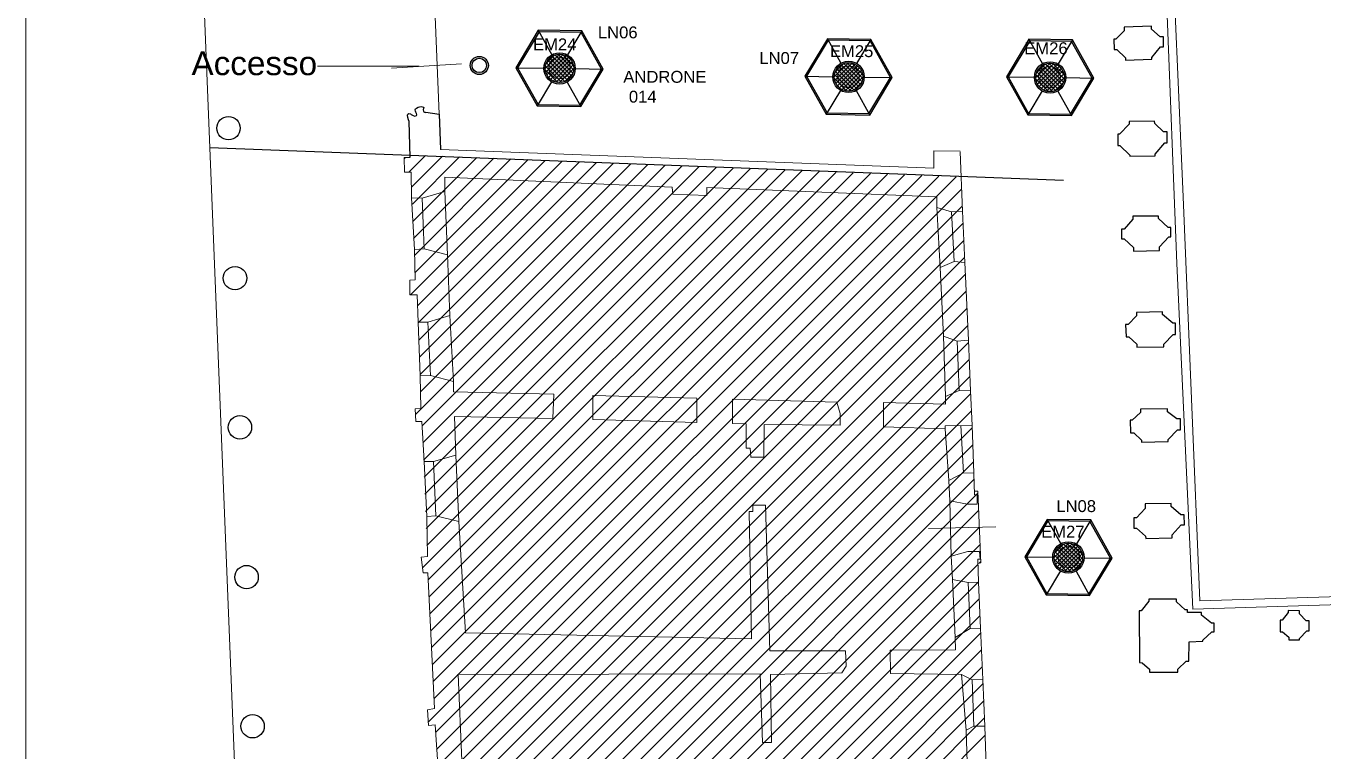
# Model space of a CAD drawing. Header units: millimetres. Extents: x 13761 to 25601, y 1427 to 9827.
# Drawn here: x 13761 to 17031, y 3708 to 5538 of the extents above; entities that cross this region are included whole.
import ezdxf
from ezdxf.enums import TextEntityAlignment as Align

# ---------------------------------------------------------------- set-up
doc = ezdxf.new("R2010")
doc.units = ezdxf.units.MM
doc.layers.add('CODICE EMERGENZE', color=190, linetype='Continuous')
doc.layers.add('CODICE LAMDADINE', color=150, linetype='Continuous')
for name, color, linetype, lineweight in [('lampade di emergenza S.E.', 3, 'Continuous', 18), ('LAMPADINE', 30, 'Continuous', 30), ('muri', 7, 'Continuous', 9), ('N. VANI', 66, 'Continuous', 9)]:
    doc.layers.add(name, color=color, linetype=linetype, lineweight=lineweight)
doc.styles.add('ducale_200', font='ARIAL.TTF', dxfattribs={"height": 1})
doc.styles.get("Standard").update_dxf_attribs({"font": 'ARIAL.TTF'})

msp = doc.modelspace()

# ---------------------------------------------------------------- hatches: boundary and pattern name
at = {"layer": 'lampade di emergenza S.E.'}
for points in [[(15078.6, 5432.1, 1), (15133.6, 5432.1, 1)], [(15806.7, 5409.6, 1), (15861.6, 5409.6, 1)], [(16313.6, 5408.6, 1), (16368.5, 5408.6, 1)], [(16362.2, 4198.1, 1), (16417.1, 4198.1, 1)]]:
    msp.add_hatch(color=6, dxfattribs=at).paths.add_polyline_path(points)
at = {"layer": 'LAMPADINE'}
h = msp.add_hatch(color=14, dxfattribs=at)
h.paths.add_polyline_path([(15157.4, 5338.2), (15211.7, 5429), (15160.2, 5521.4), (15054.4, 5523.1), (15000.1, 5432.2), (15051.6, 5339.8)], flags=16)
h.paths.add_polyline_path([(15159.4, 5334.5), (15215.8, 5428.9), (15162.3, 5525), (15052.3, 5526.7), (14995.9, 5432.3), (15049.4, 5336.2)])
h = msp.add_hatch(color=14, dxfattribs=at)
h.paths.add_polyline_path([(15886.1, 5316.7), (15940.4, 5407.5), (15888.9, 5499.9), (15783.1, 5501.5), (15728.8, 5410.7), (15780.3, 5318.3)], flags=16)
h.paths.add_polyline_path([(15888.1, 5313), (15944.6, 5407.4), (15891, 5503.5), (15781.1, 5505.2), (15724.6, 5410.8), (15778.2, 5314.7)])
h = msp.add_hatch(color=14, dxfattribs=at)
h.paths.add_polyline_path([(16394.2, 5315.4), (16448.5, 5406.2), (16397, 5498.7), (16291.2, 5500.3), (16236.9, 5409.4), (16288.4, 5317)], flags=16)
h.paths.add_polyline_path([(16396.3, 5311.8), (16452.7, 5406.2), (16399.2, 5502.2), (16289.2, 5503.9), (16232.7, 5409.5), (16286.3, 5313.4)])
at = {"layer": 'LAMPADINE', "linetype": 'Continuous'}
h = msp.add_hatch(color=256, dxfattribs=at)
h.paths.add_polyline_path([(15145.4, 5430.6, 1), (15066.3, 5430.6, 1)])
h.paths.add_polyline_path([(15141.7, 5430.6, -1), (15070, 5430.6, -1)], flags=16)
at = {"layer": 'LAMPADINE'}
h = msp.add_hatch(color=256, dxfattribs=at)
edge = h.paths.add_edge_path(flags=16)
edge.add_arc((14903.5, 5438), 18.2, 0, 360)
edge = h.paths.add_edge_path()
edge.add_arc((14903.5, 5438), 22.9, 0, 360)
at = {"layer": 'LAMPADINE', "linetype": 'Continuous'}
h = msp.add_hatch(color=256, dxfattribs=at)
h.paths.add_polyline_path([(15874.2, 5409.1, 1), (15795, 5409.1, 1)])
h.paths.add_polyline_path([(15870.5, 5409.1, -1), (15798.7, 5409.1, -1)], flags=16)
h = msp.add_hatch(color=256, dxfattribs=at)
h.paths.add_polyline_path([(16382.3, 5407.8, 1), (16303.1, 5407.8, 1)])
h.paths.add_polyline_path([(16378.6, 5407.8, -1), (16306.9, 5407.8, -1)], flags=16)
at = {"layer": 'LAMPADINE'}
h = msp.add_hatch(color=14, dxfattribs=at)
h.paths.add_polyline_path([(16440.3, 4104.5), (16494.6, 4195.3), (16443.1, 4287.8), (16337.3, 4289.4), (16283, 4198.6), (16334.5, 4106.1)], flags=16)
h.paths.add_polyline_path([(16442.4, 4100.9), (16498.8, 4195.3), (16445.3, 4291.4), (16335.3, 4293), (16278.9, 4198.6), (16332.4, 4102.6)])
at = {"layer": 'LAMPADINE', "linetype": 'Continuous'}
h = msp.add_hatch(color=256, dxfattribs=at)
h.paths.add_polyline_path([(16428.4, 4197, 1), (16349.2, 4197, 1)])
h.paths.add_polyline_path([(16424.7, 4197, -1), (16353, 4197, -1)], flags=16)

# ---------------------------------------------------------------- linework, layer by layer
at = {"layer": 'lampade di emergenza S.E.', "color": 6}
for centre in [(15106.1, 5432.1), (15834.1, 5409.6), (16341.1, 5408.6), (16389.6, 4198.1)]:
    msp.add_circle(centre, 27.5, dxfattribs=at)
at = {"layer": 'LAMPADINE', "color": 14}
for p, q in [((15052.3, 5526.7), (14995.9, 5432.3)), ((15054.4, 5523.1), (15000.1, 5432.2)), ((15052.3, 5526.7), (15086.6, 5465.2)), ((15162.3, 5525), (15052.3, 5526.7)), ((15160.2, 5521.4), (15054.4, 5523.1)), ((15162.3, 5525), (15126.2, 5464.6)), ((15211.7, 5429), (15160.2, 5521.4)), ((15215.8, 5428.9), (15162.3, 5525)), ((15781.1, 5505.2), (15724.6, 5410.8)), ((15783.1, 5501.5), (15728.8, 5410.7)), ((15781.1, 5505.2), (15815.3, 5443.7)), ((15891, 5503.5), (15781.1, 5505.2)), ((15888.9, 5499.9), (15783.1, 5501.5)), ((15891, 5503.5), (15854.9, 5443.1)), ((15940.4, 5407.5), (15888.9, 5499.9)), ((15944.6, 5407.4), (15891, 5503.5)), ((16289.2, 5503.9), (16232.7, 5409.5)), ((16291.2, 5500.3), (16236.9, 5409.4)), ((16289.2, 5503.9), (16323.5, 5442.4)), ((16399.2, 5502.2), (16289.2, 5503.9)), ((16397, 5498.7), (16291.2, 5500.3)), ((16399.2, 5502.2), (16363, 5441.8)), ((16448.5, 5406.2), (16397, 5498.7)), ((16452.7, 5406.2), (16399.2, 5502.2)), ((14995.9, 5432.3), (15066.3, 5431.2)), ((14995.9, 5432.3), (15049.4, 5336.2)), ((15000.1, 5432.2), (15051.6, 5339.8)), ((15145.4, 5430), (15215.8, 5428.9)), ((15157.4, 5338.2), (15211.7, 5429)), ((15159.4, 5334.5), (15215.8, 5428.9)), ((15085.5, 5396.7), (15049.4, 5336.2)), ((15125.1, 5396), (15159.4, 5334.5)), ((15724.6, 5410.8), (15795, 5409.7)), ((15724.6, 5410.8), (15778.2, 5314.7)), ((15728.8, 5410.7), (15780.3, 5318.3)), ((15874.2, 5408.5), (15944.6, 5407.4)), ((15886.1, 5316.7), (15940.4, 5407.5)), ((15888.1, 5313), (15944.6, 5407.4)), ((16232.7, 5409.5), (16303.1, 5408.4)), ((16232.7, 5409.5), (16286.3, 5313.4)), ((16236.9, 5409.4), (16288.4, 5317)), ((16382.3, 5407.2), (16452.7, 5406.2)), ((16394.2, 5315.4), (16448.5, 5406.2)), ((16396.3, 5311.8), (16452.7, 5406.2)), ((15814.3, 5375.1), (15778.2, 5314.7)), ((15853.9, 5374.5), (15888.1, 5313)), ((16322.4, 5373.9), (16286.3, 5313.4)), ((16362, 5373.3), (16396.3, 5311.8)), ((15049.4, 5336.2), (15159.4, 5334.5)), ((15051.6, 5339.8), (15157.4, 5338.2)), ((15778.2, 5314.7), (15888.1, 5313)), ((15780.3, 5318.3), (15886.1, 5316.7)), ((16286.3, 5313.4), (16396.3, 5311.8)), ((16288.4, 5317), (16394.2, 5315.4)), ((16335.3, 4293), (16278.9, 4198.6)), ((16337.3, 4289.4), (16283, 4198.6)), ((16335.3, 4293), (16369.6, 4231.5)), ((16445.3, 4291.4), (16335.3, 4293)), ((16443.1, 4287.8), (16337.3, 4289.4)), ((16445.3, 4291.4), (16409.1, 4230.9)), ((16494.6, 4195.3), (16443.1, 4287.8)), ((16498.8, 4195.3), (16445.3, 4291.4)), ((16278.9, 4198.6), (16349.2, 4197.6)), ((16278.9, 4198.6), (16332.4, 4102.6)), ((16283, 4198.6), (16334.5, 4106.1)), ((16428.4, 4196.3), (16498.8, 4195.3)), ((16440.3, 4104.5), (16494.6, 4195.3)), ((16442.4, 4100.9), (16498.8, 4195.3)), ((16368.5, 4163), (16332.4, 4102.6)), ((16408.1, 4162.4), (16442.4, 4100.9)), ((16332.4, 4102.6), (16442.4, 4100.9)), ((16334.5, 4106.1), (16440.3, 4104.5))]:
    msp.add_line(p, q, dxfattribs=at)
at = {"layer": 'LAMPADINE', "linetype": 'Continuous'}
for p, q in [((15070, 5430.4), (15106.1, 5466.5)), ((15071.2, 5421.4), (15115.1, 5465.3)), ((15072.1, 5442.8), (15093.6, 5464.3)), ((15074.1, 5414), (15122.5, 5462.4)), ((15139.6, 5418.6), (15093.8, 5464.4)), ((15141.5, 5427), (15102.2, 5466.3)), ((15141, 5437.8), (15113, 5465.8)), ((15111.7, 5395.2), (15070.5, 5436.4)), ((15119.6, 5397.5), (15072.7, 5444.4)), ((15126.3, 5401.1), (15076.4, 5451)), ((15078.2, 5407.8), (15128.7, 5458.3)), ((15131.8, 5405.9), (15081.1, 5456.6)), ((15083.3, 5402.7), (15133.8, 5453.1)), ((15136.3, 5411.7), (15086.9, 5461.1)), ((15089.6, 5398.7), (15137.8, 5446.9)), ((15097, 5395.9), (15140.6, 5439.4)), ((15106.2, 5394.8), (15141.7, 5430.3)), ((15798.7, 5408.9), (15834.8, 5445)), ((15799.9, 5399.8), (15843.8, 5443.8)), ((15800.9, 5421.3), (15822.4, 5442.8)), ((15802.8, 5392.5), (15851.2, 5440.9)), ((15855, 5379.6), (15805.1, 5429.5)), ((15806.9, 5386.3), (15857.4, 5436.8)), ((15860.6, 5384.4), (15809.9, 5435.1)), ((15812.1, 5381.2), (15862.5, 5431.6)), ((15865, 5390.1), (15815.6, 5439.5)), ((15868.4, 5397.1), (15822.6, 5442.9)), ((15870.3, 5405.4), (15830.9, 5444.8)), ((15869.7, 5416.2), (15841.7, 5444.2)), ((16306.9, 5407.6), (16342.9, 5443.7)), ((16308.1, 5398.6), (16352, 5442.5)), ((16309, 5420), (16330.5, 5441.6)), ((16311, 5391.2), (16359.4, 5439.6)), ((16315, 5385), (16365.5, 5435.5)), ((16368.7, 5383.1), (16318, 5433.8)), ((16320.2, 5379.9), (16370.6, 5430.3)), ((16373.2, 5388.9), (16323.8, 5438.3)), ((16376.5, 5395.8), (16330.7, 5441.6)), ((16378.4, 5404.2), (16339.1, 5443.5)), ((16377.9, 5415), (16349.9, 5443)), ((15101.6, 5395), (15070.2, 5426.4)), ((15084.6, 5401.7), (15076.9, 5409.4)), ((15119, 5397.2), (15139.2, 5417.5)), ((15830.3, 5373.5), (15799, 5404.8)), ((15840.4, 5373.7), (15799.2, 5414.9)), ((15848.4, 5376), (15801.5, 5422.9)), ((15818.3, 5377.1), (15866.6, 5425.4)), ((15825.8, 5374.3), (15869.4, 5417.9)), ((15834.9, 5373.2), (15870.5, 5408.7)), ((15847.7, 5375.7), (15868, 5396)), ((16338.5, 5372.2), (16307.1, 5403.6)), ((16348.5, 5372.4), (16307.3, 5413.6)), ((16356.5, 5374.7), (16309.6, 5421.6)), ((16363.1, 5378.4), (16313.2, 5428.3)), ((16326.4, 5375.9), (16374.7, 5424.1)), ((16333.9, 5373.1), (16377.5, 5416.7)), ((16343.1, 5372), (16378.6, 5407.5)), ((15813.4, 5380.2), (15805.7, 5387.9)), ((16321.5, 5378.9), (16313.8, 5386.6)), ((16355.8, 5374.4), (16376.1, 5394.7)), ((16353, 4196.8), (16389, 4232.8)), ((16354.2, 4187.7), (16398.1, 4231.6)), ((16355.1, 4209.2), (16376.6, 4230.7)), ((16357.1, 4180.3), (16405.5, 4228.7)), ((16361.2, 4174.1), (16411.6, 4224.6)), ((16414.8, 4172.2), (16364.1, 4222.9)), ((16366.3, 4169), (16416.7, 4219.5)), ((16419.3, 4178), (16369.9, 4227.4)), ((16422.6, 4184.9), (16376.8, 4230.7)), ((16424.5, 4193.3), (16385.2, 4232.6)), ((16424, 4204.1), (16396, 4232.1)), ((16384.6, 4161.3), (16353.2, 4192.7)), ((16394.6, 4161.6), (16353.4, 4202.7)), ((16402.6, 4163.8), (16355.7, 4210.7)), ((16409.2, 4167.5), (16359.3, 4217.4)), ((16372.5, 4165), (16420.8, 4213.2)), ((16380, 4162.2), (16423.6, 4205.8)), ((16389.2, 4161.1), (16424.7, 4196.6)), ((16367.6, 4168), (16359.9, 4175.7)), ((16401.9, 4163.6), (16422.2, 4183.9))]:
    msp.add_line(p, q, dxfattribs=at)
for centre, radius in [((15105.9, 5430.6), 39.6), ((15105.9, 5430.6), 35.9), ((15834.6, 5409.1), 39.6), ((15834.6, 5409.1), 35.9), ((16342.7, 5407.8), 39.6), ((16342.7, 5407.8), 35.9), ((16388.8, 4197), 39.6), ((16388.8, 4197), 35.9)]:
    msp.add_circle(centre, radius, dxfattribs=at)
at = {"layer": 'LAMPADINE'}
for radius in [22.9, 18.2]:
    msp.add_circle((14903.5, 5438), radius, dxfattribs=at)
at = {"layer": 'muri', "linetype": 'Continuous', "ltscale": 0.1}
msp.add_line((13760.6, 1426.7), (13760.6, 9826.7), dxfattribs=at)
at = {"layer": 'muri', "color": 252}
for p, q in [((16662.5, 4938.8), (16573.6, 7176.5)), ((14341.8, 2306.5), (14176.8, 6413.2)), ((16656.4, 5615.3), (16677.8, 5106.2)), ((14792.5, 5561.3), (14802.7, 5315.2)), ((14495.7, 5436), (14627.2, 5436)), ((14627.2, 5436), (14751.6, 5436)), ((14858.9, 5441.8), (14682.4, 5431.4)), ((14714.1, 5202.3), (14717.8, 5205.9)), ((14725.8, 5169), (14767.6, 5210.8)), ((14733.3, 5131.6), (14810.8, 5209.1)), ((14734.9, 5088.3), (14853.9, 5207.3)), ((14736.5, 5045), (14897.1, 5205.6)), ((14738.1, 5001.8), (14940.2, 5203.9)), ((14739.8, 4958.5), (14983.4, 5202.1)), ((14741.4, 4915.2), (15026.6, 5200.4)), ((14730.5, 4859.4), (15069.7, 5198.6)), ((14742.8, 4557.4), (15371.8, 5186.4)), ((14747.7, 4831.7), (15112.9, 5196.9)), ((14749.3, 4788.4), (15156, 5195.1)), ((14750.9, 4745.1), (15199.2, 5193.4)), ((14752.5, 4701.8), (15242.3, 5191.7)), ((14754.1, 4658.5), (15285.5, 5189.9)), ((14755, 4614.5), (15328.7, 5188.2)), ((14759.3, 4529), (15415, 5184.7)), ((14760.4, 4170.9), (15760.2, 5170.7)), ((14761, 4485.8), (15458.1, 5182.9)), ((14762.8, 4442.7), (15501.3, 5181.2)), ((14764.5, 4399.5), (15544.4, 5179.4)), ((14766.3, 4356.4), (15587.6, 5177.7)), ((14768, 4313.2), (15630.8, 5176)), ((14769.8, 4270), (15673.9, 5174.2)), ((14771.5, 4226.9), (15717.1, 5172.5)), ((14775, 4140.6), (15803.4, 5169)), ((14777.1, 4097.8), (15846.5, 5167.2)), ((14779.2, 4055), (15889.7, 5165.5)), ((14781.3, 4012.2), (15932.9, 5163.7)), ((14783.4, 3969.4), (15976, 5162)), ((14785.5, 3926.6), (16019.2, 5160.3)), ((14787.6, 3883.8), (16062.3, 5158.5)), ((14789.7, 3841), (16105.5, 5156.8)), ((14775, 3781.4), (16119.5, 5125.9)), ((16677.8, 5106.2), (16720.6, 4087.8)), ((14793.5, 3755), (16121.3, 5082.8)), ((14795.8, 3712.4), (16123.2, 5039.8)), ((14798.1, 3669.8), (16125, 4996.7)), ((14800.4, 3627.1), (16126.9, 4953.7)), ((16702.3, 4066.5), (16662.5, 4938.8)), ((14802.7, 3584.5), (16128.7, 4910.6)), ((14804.9, 3541.9), (16130.6, 4867.6)), ((14807.2, 3499.3), (16132.4, 4824.5)), ((14809.5, 3456.7), (16134.3, 4781.5)), ((14794.9, 3397.2), (16136.1, 4738.4)), ((14814.6, 3372), (16138, 4695.4)), ((14816.3, 3328.7), (16139.9, 4652.3)), ((14817.9, 3285.4), (16141.7, 4609.3)), ((14819.5, 3242.2), (16143.6, 4566.2)), ((14821.1, 3198.9), (16145.4, 4523.2)), ((14822.8, 3155.6), (16147.3, 4480.1)), ((14824.4, 3112.3), (16149.1, 4437.1)), ((14826, 3069.1), (16151, 4394)), ((14813.3, 3011.5), (16160.9, 4359)), ((14830.3, 2983.6), (16162.7, 4315.9)), ((14832.1, 2940.4), (16164.5, 4272.9)), ((14826.9, 2890.4), (16166.3, 4229.8)), ((16720.6, 4087.8), (19939.7, 4187.1)), ((14830.2, 2848.7), (16160.7, 4179.3)), ((14833.5, 2807.1), (16162.1, 4135.8)), ((19392.8, 4150.5), (16702.3, 4066.5)), ((14836.7, 2765.5), (16164, 4092.8)), ((14844, 2727.8), (16165.9, 4049.8)), ((14845.3, 2684.2), (16167.9, 4006.8)), ((14831.7, 2625.7), (16169.8, 3963.8)), ((14847.4, 2596.6), (16171.7, 3920.8)), ((14849.6, 2553.8), (16173.5, 3877.8)), ((14851.7, 2511.1), (16175.1, 3834.5)), ((14853.9, 2468.3), (16176.8, 3791.2)), ((14856.1, 2425.6), (16178.4, 3747.9))]:
    msp.add_line(p, q, dxfattribs=at)
at = {"layer": 'muri', "linetype": 'ByBlock', "lineweight": 30}
for p, q in [((16598.4, 5536.7), (16529.6, 5534.7)), ((16529.6, 5534.7), (16529.6, 5525.5)), ((16598.4, 5529.6), (16598.4, 5536.7)), ((16619.8, 5510.2), (16598.4, 5529.6)), ((16508.2, 5504.6), (16503.1, 5504.6)), ((16503.1, 5504.6), (16504.1, 5478.2)), ((16529.6, 5525.5), (16508.2, 5504.6)), ((16628.4, 5510.2), (16619.8, 5510.2)), ((16628.4, 5484.8), (16628.4, 5510.2)), ((16504.1, 5478.2), (16511.3, 5478.2)), ((16511.3, 5478.2), (16532.7, 5457.3)), ((16599.4, 5458.3), (16620.8, 5484.8)), ((16620.8, 5484.8), (16628.4, 5484.8)), ((16532.7, 5457.3), (16533.2, 5451.7)), ((16533.2, 5451.7), (16599.4, 5453.7)), ((16599.4, 5453.7), (16599.4, 5458.3)), ((14745.1, 5330.5), (14749.2, 5333)), ((14749.2, 5333), (14752.7, 5333.5)), ((14752.7, 5333.5), (14757.3, 5334.5)), ((14757.3, 5334.5), (14760.4, 5334)), ((14760.4, 5334), (14763.4, 5332.5)), ((14763.4, 5332.5), (14762.9, 5330)), ((14722.7, 5312.6), (14723.7, 5315.2)), ((14723.7, 5307), (14722.7, 5312.6)), ((14723.7, 5315.2), (14726.3, 5316.7)), ((14724.7, 5300.9), (14723.7, 5307)), ((14726.8, 5296.3), (14724.7, 5300.9)), ((14726.3, 5316.7), (14729.8, 5315.7)), ((14729.8, 5315.7), (14731.9, 5314.2)), ((14731.9, 5314.2), (14736.5, 5311.6)), ((14736.5, 5311.6), (14741, 5310.1)), ((14741, 5310.1), (14745.1, 5311.6)), ((14741.5, 5325.9), (14742.6, 5328.4)), ((14742.6, 5322.3), (14741.5, 5325.9)), ((14742.6, 5328.4), (14745.1, 5330.5)), ((14743.6, 5320.3), (14742.6, 5322.3)), ((14745.6, 5317.2), (14743.6, 5320.3)), ((14745.1, 5311.6), (14746.1, 5313.7)), ((14746.1, 5313.7), (14745.6, 5317.2)), ((14762.9, 5330), (14762.4, 5325.9)), ((14762.4, 5325.9), (14762.9, 5322.8)), ((14769, 5320.3), (14802.7, 5315.2)), ((14802.7, 5315.2), (14805.7, 5226.2)), ((14729.3, 5206.7), (14726.8, 5296.3)), ((16541.8, 5290.2), (16517.4, 5264.8)), ((16606, 5297.4), (16541.8, 5296.8)), ((16541.8, 5296.8), (16541.8, 5290.2)), ((16606.5, 5291.2), (16606, 5297.4)), ((16628.4, 5270.4), (16606.5, 5291.2)), ((16638.1, 5270.4), (16628.4, 5270.4)), ((16638.1, 5242.9), (16638.1, 5270.4)), ((16517.4, 5264.8), (16513.3, 5264.8)), ((16513.3, 5264.8), (16513.8, 5236.2)), ((16513.8, 5236.2), (16518.4, 5236.2)), ((16518.4, 5236.2), (16543.4, 5211.8)), ((16607.5, 5213.8), (16632, 5242.9)), ((16632, 5242.9), (16638.1, 5242.9)), ((14224.1, 5230.7), (16376.7, 5148.5)), ((14714, 5205.7), (14729.3, 5206.7)), ((16543.4, 5211.8), (16543.4, 5209.3)), ((16543.4, 5209.3), (16607.5, 5209.8)), ((16607.5, 5209.8), (16607.5, 5213.8)), ((16551.5, 5050.4), (16529.6, 5024.9)), ((16615.7, 5057.5), (16551.5, 5057.5)), ((16551.5, 5057.5), (16551.5, 5050.4)), ((16615.7, 5051.9), (16615.7, 5057.5)), ((16640.1, 5029.5), (16615.7, 5051.9)), ((16529.6, 5024.9), (16523, 5024.9)), ((16523, 5024.9), (16523, 5000.5)), ((16618.2, 4980.6), (16641.7, 5005.5)), ((16646.7, 5029.5), (16640.1, 5029.5)), ((16641.7, 5005.5), (16647.3, 5005.5)), ((16647.3, 5005.5), (16646.7, 5029.5)), ((16523, 5000.5), (16529.1, 5000.5)), ((16529.1, 5000.5), (16553, 4979.1)), ((16553, 4979.1), (16553, 4969.4)), ((16553, 4969.4), (16618.2, 4970.9)), ((16618.2, 4970.9), (16618.2, 4980.6)), ((16626.4, 4816.1), (16560.2, 4814.6)), ((16560.2, 4814.6), (16560.2, 4806.4)), ((16626.4, 4809.5), (16626.4, 4816.1)), ((16651.8, 4787.6), (16626.4, 4809.5)), ((16539.8, 4784.5), (16533.2, 4784.5)), ((16533.2, 4784.5), (16534.2, 4753.5)), ((16560.2, 4806.4), (16539.8, 4784.5)), ((16659, 4787.6), (16651.8, 4787.6)), ((16658.5, 4759.1), (16659, 4787.6)), ((16534.2, 4753.5), (16541.3, 4753.5)), ((16541.3, 4753.5), (16561.2, 4735.1)), ((16629.4, 4734.6), (16652.9, 4759.1)), ((16652.9, 4759.1), (16658.5, 4759.1)), ((16561.2, 4735.1), (16561.2, 4727.5)), ((16561.2, 4727.5), (16629.4, 4728)), ((16629.4, 4728), (16629.4, 4734.6)), ((16570.4, 4562.5), (16550, 4543.1)), ((16570.9, 4570.6), (16570.4, 4562.5)), ((16638.6, 4572.1), (16570.9, 4570.6)), ((16638.6, 4564), (16638.6, 4572.1)), ((16662.5, 4546.7), (16638.6, 4564)), ((16671.2, 4546.7), (16662.5, 4546.7)), ((16671.2, 4518.7), (16671.2, 4546.7)), ((16550, 4543.1), (16544.9, 4543.1)), ((16544.9, 4543.1), (16545.4, 4511.5)), ((16640.6, 4494.7), (16663.6, 4518.7)), ((16663.6, 4518.7), (16671.2, 4518.7)), ((16545.4, 4511.5), (16553.5, 4511)), ((16553.5, 4511), (16572.9, 4492.7)), ((16572.9, 4492.7), (16572.9, 4488.1)), ((16572.9, 4488.1), (16640.6, 4489.1)), ((16640.6, 4489.1), (16640.6, 4494.7)), ((16582.1, 4320.6), (16560.2, 4297.1)), ((16647.8, 4332.8), (16582.1, 4331.8)), ((16582.1, 4331.8), (16582.1, 4320.6)), ((16647.8, 4325.7), (16647.8, 4332.8)), ((16672.7, 4304.3), (16647.8, 4325.7)), ((16560.2, 4297.1), (16553.5, 4297.1)), ((16553.5, 4297.1), (16554.1, 4270.7)), ((16680.9, 4304.3), (16672.7, 4304.3)), ((16681.4, 4279.3), (16680.9, 4304.3)), ((16554.1, 4270.7), (16560.7, 4270.7)), ((16560.7, 4270.7), (16583.6, 4250.8)), ((16650.8, 4253.9), (16673.2, 4278.8)), ((16650.8, 4246.7), (16650.8, 4253.9)), ((16673.2, 4278.8), (16681.4, 4279.3)), ((16583.6, 4250.8), (16584.1, 4244.7)), ((16584.1, 4244.7), (16650.8, 4246.7)), ((16661.5, 4091.4), (16591.7, 4091.9)), ((16591.7, 4091.9), (16591.7, 4086.3)), ((16661.5, 4085.3), (16661.5, 4091.4)), ((16571.9, 4062.4), (16567.3, 4062.4)), ((16567.3, 4062.4), (16568.3, 3931.5)), ((16591.7, 4086.3), (16571.9, 4062.4)), ((16682.9, 4064.9), (16661.5, 4085.3)), ((16689.5, 4064.9), (16682.9, 4064.9)), ((16689.5, 4057.8), (16689.5, 4064.9)), ((16724.2, 4057.8), (16689.5, 4057.8)), ((16724.2, 4051.7), (16724.2, 4057.8)), ((16942.6, 4057.8), (16927.4, 4038.9)), ((16971.2, 4062.4), (16942.6, 4063.4)), ((16942.6, 4063.4), (16942.6, 4057.8)), ((16971.2, 4054.7), (16971.2, 4062.4)), ((16749.6, 4031.3), (16724.2, 4051.7)), ((16756.7, 4031.3), (16749.6, 4031.3)), ((16756.7, 4008.9), (16756.7, 4031.3)), ((16927.4, 4038.9), (16922.8, 4038.9)), ((16922.8, 4038.9), (16922.8, 4009.4)), ((16988.5, 4037.4), (16971.2, 4054.7)), ((16996.1, 4037.4), (16988.5, 4037.4)), ((16996.1, 4011.9), (16996.1, 4037.4)), ((16727.7, 3988.5), (16750.6, 4008.9)), ((16750.6, 4008.9), (16756.7, 4008.9)), ((16922.8, 4009.4), (16928.4, 4009.4)), ((16928.4, 4009.4), (16944.2, 3996.2)), ((16944.2, 3996.2), (16944.2, 3989.5)), ((16971.2, 3992.1), (16990, 4011.9)), ((16971.2, 3989), (16971.2, 3992.1)), ((16990, 4011.9), (16996.1, 4011.9)), ((16692.6, 3935.6), (16693.1, 3984.4)), ((16693.1, 3984.4), (16727.7, 3985.5)), ((16727.7, 3985.5), (16727.7, 3988.5)), ((16944.2, 3989.5), (16971.2, 3989)), ((16568.3, 3931.5), (16574.4, 3931)), ((16574.4, 3931), (16593.3, 3914.7)), ((16665.1, 3915.2), (16686, 3935.6)), ((16686, 3935.6), (16692.6, 3935.6)), ((16593.3, 3914.7), (16593.3, 3907.5)), ((16593.3, 3907.5), (16665.1, 3907.5)), ((16665.1, 3907.5), (16665.1, 3915.2))]:
    msp.add_line(p, q, dxfattribs=at)
at = {"layer": 'muri'}
for p, q in [((14715.1, 5169), (14714, 5205.7)), ((14805.7, 5226.2), (16049.9, 5178.7)), ((16049.9, 5223), (16115.6, 5221.5)), ((16049.9, 5178.7), (16049.9, 5223)), ((16115.6, 5219.9), (16121.7, 5070.2)), ((14731.9, 5169), (14715.1, 5169)), ((14732.9, 5103.8), (14731.9, 5169)), ((14816.9, 5156.3), (14816.4, 5120.1)), ((15389.9, 5131.3), (14816.9, 5156.3)), ((14759.9, 5103.3), (14732.9, 5103.8)), ((14732.9, 5103.8), (14740.5, 4974)), ((14816.4, 5120.1), (14759.9, 5103.3)), ((14759.9, 5103.3), (14765, 4975.5)), ((14823, 4960.2), (14816.4, 5120.1)), ((15391.4, 5113), (15389.9, 5131.3)), ((15476.9, 5109.9), (15391.4, 5113)), ((16057.5, 5106.9), (15476.9, 5129.8)), ((15476.9, 5129.8), (15476.9, 5109.9)), ((16057.5, 5079.4), (16057.5, 5106.9)), ((16094.2, 5068.7), (16057.5, 5079.4)), ((16057.5, 5079.4), (16065.9, 4928.1)), ((16121.7, 5070.2), (16094.2, 5068.7)), ((16121.7, 5070.2), (16127.8, 4941.1)), ((16094.2, 5068.7), (16101.1, 4943.4)), ((14740.5, 4974), (14765, 4975.5)), ((14742.1, 4897.6), (14740.5, 4974)), ((14765, 4975.5), (14823, 4960.2)), ((14823, 4960.2), (14829.1, 4807.4)), ((16065.9, 4928.1), (16101.1, 4943.4)), ((16101.1, 4943.4), (16127.8, 4941.1)), ((16127.8, 4941.1), (16137, 4744.8)), ((16073.6, 4755.5), (16065.9, 4928.1)), ((14728.3, 4896), (14742.1, 4897.6)), ((14728.3, 4859.4), (14728.3, 4896)), ((14746.6, 4859.4), (14728.3, 4859.4)), ((14749.7, 4790.6), (14746.6, 4859.4)), ((14829.1, 4807.4), (14774.1, 4790.6)), ((14829.1, 4807.4), (14838.3, 4640.9)), ((14774.1, 4790.6), (14749.7, 4790.6)), ((14749.7, 4790.6), (14754.3, 4654.7)), ((14780.2, 4656.2), (14774.1, 4790.6)), ((16108.7, 4742.5), (16073.6, 4755.5)), ((16073.6, 4755.5), (16078.9, 4602.7)), ((16137, 4744.8), (16108.7, 4742.5)), ((16108.7, 4742.5), (16113.3, 4618)), ((16137, 4744.8), (16142.3, 4617.2)), ((14754.3, 4654.7), (14780.2, 4656.2)), ((14755.8, 4573.7), (14754.3, 4654.7)), ((14780.2, 4656.2), (14838.3, 4640.9)), ((14838.3, 4640.9), (14838.3, 4614.9)), ((14838.3, 4614.9), (15091.9, 4608.8)), ((16078.9, 4602.7), (16113.3, 4618)), ((16113.3, 4618), (16142.3, 4617.2)), ((16142.3, 4617.2), (16146.1, 4530.1)), ((15091.9, 4608.8), (15088.9, 4547.7)), ((15451.7, 4598.6), (15189.7, 4605.8)), ((15189.7, 4605.8), (15189.7, 4544.6)), ((15451.7, 4537.4), (15451.7, 4598.6)), ((15805.4, 4589), (15542, 4596.1)), ((15542, 4596.1), (15542, 4534.9)), ((15813.1, 4559.9), (15805.4, 4589)), ((15922.3, 4587.4), (16078.9, 4583.6)), ((15922.3, 4526.3), (15922.3, 4587.4)), ((16078.9, 4583.6), (16078.9, 4602.7)), ((14742.1, 4572.1), (14755.8, 4573.7)), ((14743.6, 4540.1), (14742.1, 4572.1)), ((15088.9, 4547.7), (14841.4, 4552.3)), ((14841.4, 4552.3), (14844.4, 4454.5)), ((15813.1, 4530.9), (15813.1, 4559.9)), ((14758.9, 4540.1), (14743.6, 4540.1)), ((14765, 4439.2), (14758.9, 4540.1)), ((15189.7, 4544.6), (15451.7, 4537.4)), ((15542, 4534.9), (15576.2, 4534)), ((15576.2, 4534), (15576.2, 4472.8)), ((15620.6, 4449.9), (15622.1, 4532.4)), ((15622.1, 4532.4), (15813.1, 4530.9)), ((16078.1, 4521.7), (15922.3, 4526.3)), ((16146.1, 4530.1), (16078.1, 4528.6)), ((16078.1, 4528.6), (16078.1, 4521.7)), ((16078.1, 4521.7), (16087.3, 4391.1)), ((16124, 4410.2), (16117.6, 4529.5)), ((16146.1, 4530.1), (16150.7, 4409.4)), ((14844.4, 4454.5), (14787.9, 4439.2)), ((14844.4, 4454.5), (14852.1, 4288)), ((15576.2, 4472.8), (15586.9, 4472.8)), ((15586.9, 4472.8), (15588.5, 4449.9)), ((15588.5, 4449.9), (15620.6, 4449.9)), ((14787.9, 4439.2), (14765, 4439.2)), ((14765, 4439.2), (14771.1, 4300.2)), ((14787.9, 4439.2), (14794, 4301.7)), ((16087.3, 4391.1), (16124, 4410.2)), ((16089.6, 4339.9), (16087.3, 4391.1)), ((16124, 4410.2), (16150.7, 4409.4)), ((16150.7, 4409.4), (16152.2, 4355.2)), ((16152.2, 4364.4), (16160.6, 4364.4)), ((16152.2, 4355.2), (16159.1, 4355.2)), ((16159.1, 4355.2), (16159.1, 4331.5)), ((16160.6, 4364.4), (16168.3, 4183.3)), ((15593.1, 4312.4), (15593.1, 4329.2)), ((15593.1, 4329.2), (15625.1, 4329.2)), ((15625.1, 4329.2), (15635.8, 3961)), ((16134.7, 4331.5), (16089.6, 4339.9)), ((16089.6, 4339.9), (16093.4, 4200.1)), ((16159.1, 4331.5), (16134.7, 4331.5)), ((14771.1, 4300.2), (14794, 4301.7)), ((14772.6, 4199.4), (14771.1, 4300.2)), ((14794, 4301.7), (14852.1, 4288)), ((14852.1, 4288), (14868.9, 4006.9)), ((15590, 3991.6), (15583.9, 4312.4)), ((15583.9, 4312.4), (15593.1, 4312.4)), ((16036.5, 4270), (16206, 4274.1)), ((14757.3, 4197.8), (14772.6, 4199.4)), ((14761.9, 4158.1), (14757.3, 4197.8)), ((16135.4, 4212.3), (16093.4, 4200.1)), ((16093.4, 4200.1), (16096.5, 4141.3)), ((16164.5, 4211.6), (16135.4, 4212.3)), ((16162.2, 4134.4), (16160.6, 4192.5)), ((16160.6, 4192.5), (16166, 4192.5)), ((16163.9, 4182.4), (16168.1, 4186.7)), ((16166, 4192.5), (16164.5, 4211.6)), ((14774.1, 4158.1), (14761.9, 4158.1)), ((14790.9, 3815.9), (14774.1, 4158.1)), ((16168.3, 4183.3), (16160.6, 4181.8)), ((16096.5, 4141.3), (16136.2, 4133.7)), ((16103.3, 3995.1), (16096.5, 4141.3)), ((16136.2, 4133.7), (16162.2, 4134.4)), ((16136.2, 4133.7), (16141.5, 4017.5)), ((16162.2, 4134.4), (16167, 4018.1)), ((14868.9, 4006.9), (15590, 3991.6)), ((16103.3, 3995.1), (16141.5, 4017.5)), ((16103.9, 3963.6), (16103.3, 3995.1)), ((16141.5, 4017.5), (16167, 4018.1)), ((16167, 4018.1), (16173.1, 3889.2)), ((15635.8, 3961), (15826.8, 3961)), ((15826.8, 3961), (15828.3, 3922.8)), ((15939.4, 3963.1), (16103.9, 3963.6)), ((15940.4, 3904.5), (15939.4, 3963.1)), ((15611.4, 3903), (14849, 3901.4)), ((14850.5, 3901.4), (14859.7, 3684.5)), ((15617.5, 3730.3), (15611.4, 3903)), ((15817.6, 3906), (15637.4, 3901.4)), ((15637.4, 3901.4), (15640.4, 3730.3)), ((15828.3, 3922.8), (15817.6, 3906)), ((16119.6, 3901.9), (15940.4, 3904.5)), ((16146.6, 3888.2), (16119.6, 3901.9)), ((16119.6, 3901.9), (16130.8, 3760.9)), ((16173.1, 3889.2), (16146.6, 3888.2)), ((16150.7, 3771.6), (16146.6, 3888.2)), ((16173.1, 3889.2), (16178.2, 3771.6)), ((14772.6, 3812.8), (14790.9, 3815.9)), ((14775.7, 3773.1), (14772.6, 3812.8)), ((14792.5, 3774.6), (14775.7, 3773.1)), ((14800.1, 3661.6), (14792.5, 3774.6)), ((16130.8, 3760.9), (16150.7, 3771.6)), ((16133.9, 3679.9), (16130.8, 3760.9)), ((16150.7, 3771.6), (16178.2, 3771.6)), ((16178.2, 3771.6), (16181.3, 3669.2)), ((15640.4, 3730.3), (15617.5, 3730.3))]:
    msp.add_line(p, q, dxfattribs=at)
at = {"layer": 'muri', "linetype": 'ByBlock', "lineweight": 30}
for centre in [(14271.3, 5279.7), (14287.7, 4901.4), (14300.1, 4525.1), (14316.8, 4147.3), (14332.1, 3771.1)]:
    msp.add_circle(centre, 29.5, dxfattribs=at)
msp.add_arc((14766.8, 5323.5), 3.91, 189.4831, 305.2811, dxfattribs=at)

# ---------------------------------------------------------------- texts
at = {"layer": 'CODICE EMERGENZE', "style": 'ducale_200'}
for s, p in [('EM24', (15039, 5476.1)), ('EM26', (16277.5, 5466.4)), ('EM25', (15787.6, 5459)), ('EM27', (16320.1, 4247))]:
    msp.add_text(s, height=30, dxfattribs=at).set_placement(p)
at = {"layer": 'CODICE LAMDADINE', "char_height": 30, "width": 1534, "attachment_point": 1, "line_spacing_factor": 0.75, "style": 'ducale_200'}
for s, insert in [('LN06 ', (15202.5, 5536.4)), ('LN07\\P ', (15609.6, 5471.8)), ('LN08 ', (16358.3, 4341.4))]:
    msp.add_mtext(s, dxfattribs=dict(at, insert=insert))
at = {"layer": 'muri'}
msp.add_text('Accesso', height=60, dxfattribs=at).set_placement((14178, 5413.5))
at = {"layer": 'muri', "linetype": 'ByBlock', "lineweight": 30, "style": 'ducale_200'}
msp.add_text('ANDRONE', height=30, dxfattribs=at).set_placement((15371.4, 5394.3), align=Align.CENTER)
at = {"layer": 'N. VANI'}
msp.add_text('014', height=30, dxfattribs=at).set_placement((15280.7, 5344.3))

doc.saveas('drawing.dxf')
